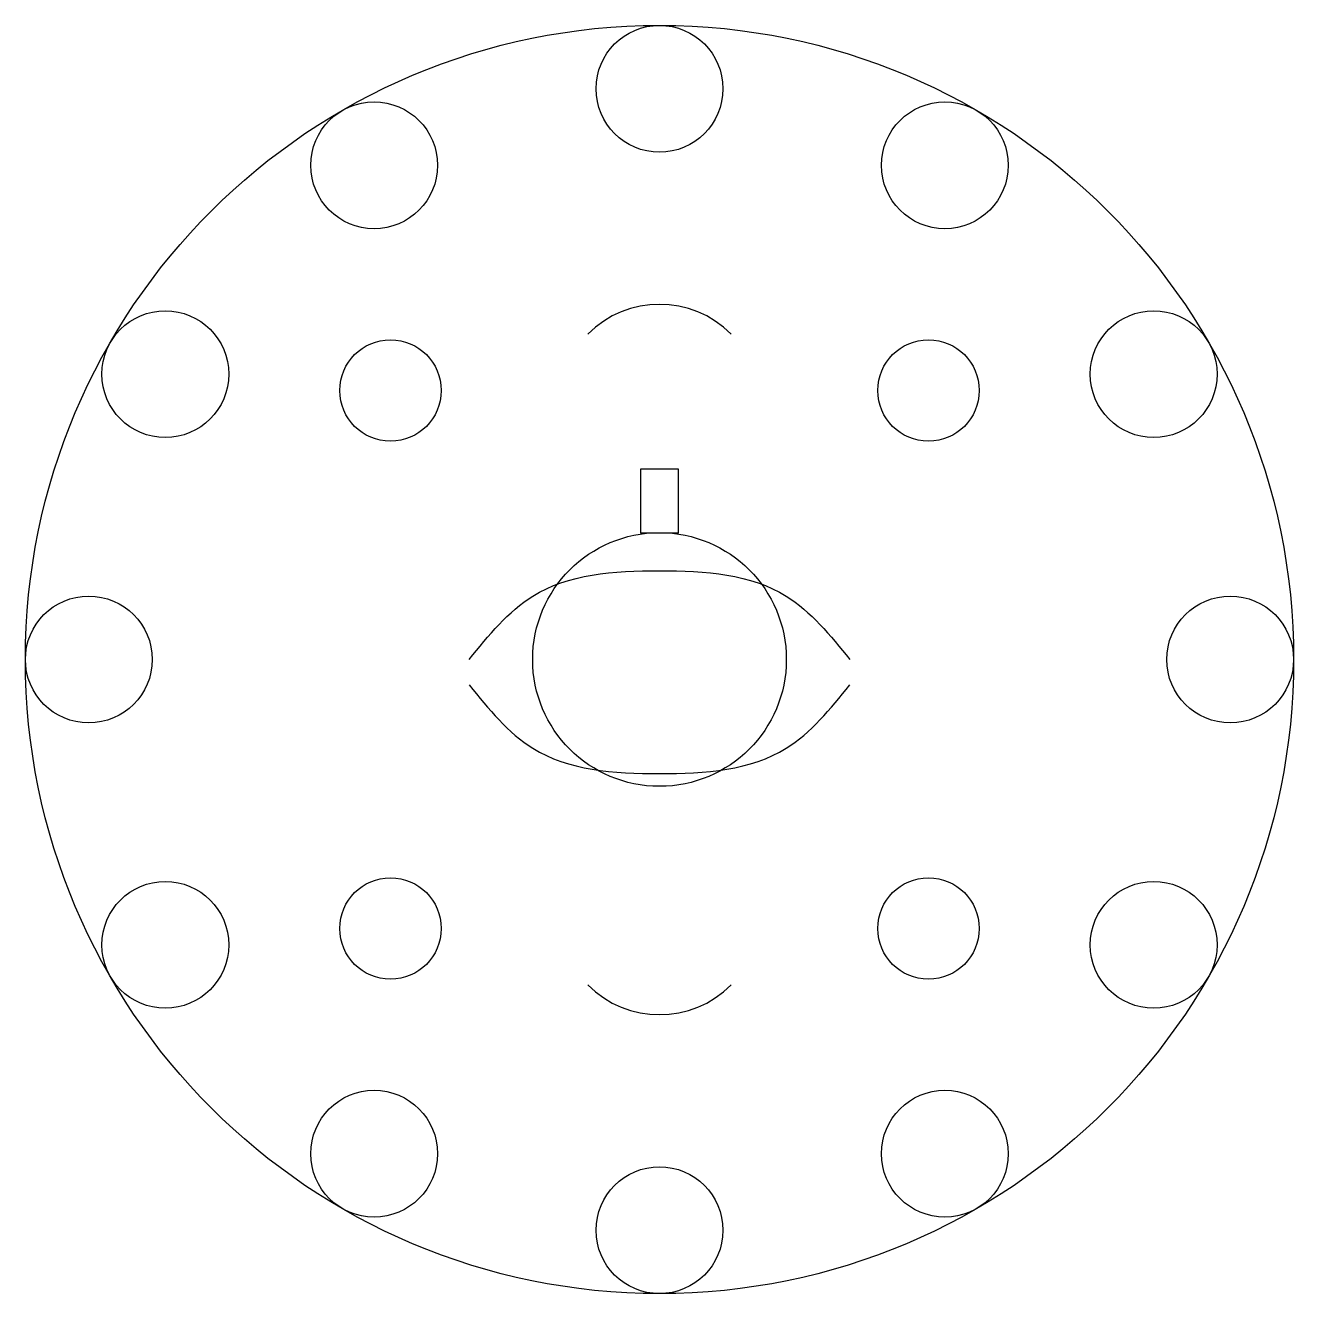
# Model space of a CAD drawing. Header units: metres. Extents: x -50 to 50, y -50 to 50.
import ezdxf

# ---------------------------------------------------------------- set-up
doc = ezdxf.new("R2010")
doc.units = ezdxf.units.M
for name, color, linetype in [('Engraving', 5, 'Continuous'), ('Holes', 3, 'Continuous'), ('Outer', 1, 'Continuous')]:
    doc.layers.add(name, color=color, linetype=linetype)

msp = doc.modelspace()

# ---------------------------------------------------------------- linework, layer by layer
at = {"layer": 'Engraving'}
for centre, start, end in [((0, 20), 45, 135), ((0, -20), 225, 315)]:
    msp.add_arc(centre, 8, start, end, dxfattribs=at)
for points in [[(-15, 0), (-10, 5), (0, 7), (10, 5), (15, 0)], [(-15, -2), (-10, -7), (0, -9), (10, -7), (15, -2)]]:
    msp.add_spline(points, degree=3, dxfattribs=at)
at = {"layer": 'Holes'}
for centre, radius in [((0, 45), 5), ((-22.5, 38.97), 5), ((22.5, 38.97), 5), ((-38.97, 22.5), 5), ((38.97, 22.5), 5), ((-21.21, 21.21), 4), ((21.21, 21.21), 4), ((0, 0), 10), ((-45, 0), 5), ((45, 0), 5), ((-38.97, -22.5), 5), ((-21.21, -21.21), 4), ((21.21, -21.21), 4), ((38.97, -22.5), 5), ((-22.5, -38.97), 5), ((22.5, -38.97), 5), ((0, -45), 5)]:
    msp.add_circle(centre, radius, dxfattribs=at)
at = {"layer": 'Outer'}
msp.add_lwpolyline([(-1.5, 10), (1.5, 10), (1.5, 15), (-1.5, 15)], close=True, dxfattribs=at)
msp.add_circle((0, 0), 50, dxfattribs=at)

doc.saveas('drawing.dxf')
